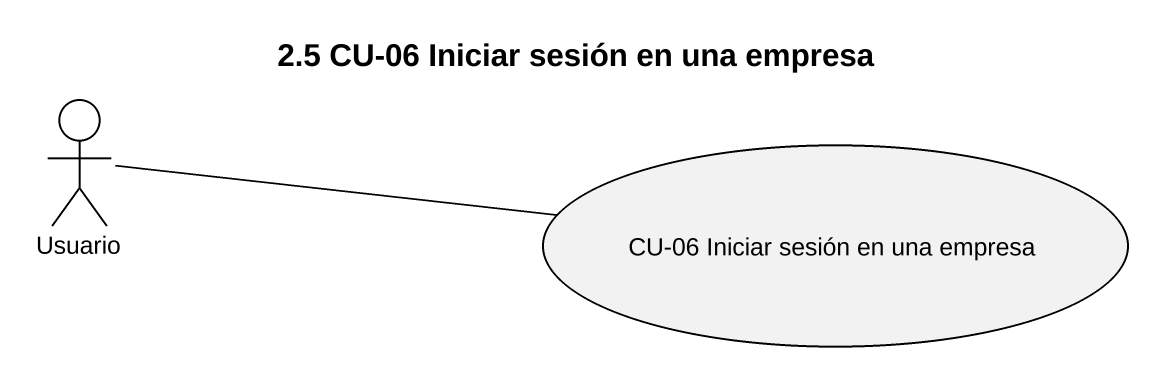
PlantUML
@startuml
title 2.5 CU-06 Iniciar sesión en una empresa
actor Usuario
usecase "CU-06 Iniciar sesión en una empresa" as CU_06_Iniciar_sesión_en_una
Usuario -right- CU_06_Iniciar_sesión_en_una
@enduml
